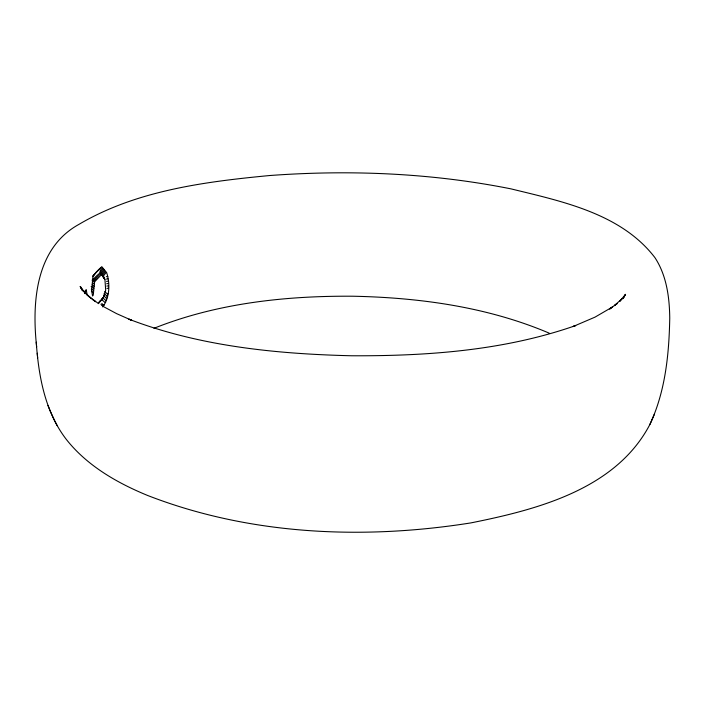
<?xml version="1.0" encoding="UTF-8"?>
<svg xmlns="http://www.w3.org/2000/svg" width="705" height="705" viewBox="0 0 705 705"><rect width="100%" height="100%" fill="white"/><g stroke="black" fill="none" stroke-linecap="round" stroke-linejoin="round"><path stroke-width="1.06" d="M100.11 272.245L104.922 279.312L105.688 290.143L103.344 297.783M102.657 306.931C109.839 297.81 110.2 283.216 106.631 272.553L101.767 266.657L96.312 272.43M84.864 291.94L86.23 289.526L87.253 295.712M97.325 270.949L92.963 276.025L91.606 290.486L92.558 296.029L93.254 295.069L94.629 281.815L101.555 274.553M85.005 293.65L85.499 291.324M102.754 276.025L103.08 274.483L105.283 271.663M103.459 277.039L103.776 275.523L105.97 272.712M100.7 272.95L101.035 271.346L103.274 268.526M101.379 273.981L101.714 272.394L103.935 269.574M102.066 275.003L102.392 273.434L104.604 270.623M100.031 271.918L100.374 270.288L102.533 267.565M95.034 273.505L93.915 275.241M94.602 281.938L92.584 279.621M36.246 342.163C38.59 376.232 45.041 412.002 66.508 439.647C87.244 465.829 117.109 482.916 147.565 495.448C249.773 535.174 363.339 539.995 470.852 522.907C537.087 509.645 615.95 489.296 649.878 424.481C665.397 391.398 669.071 354.166 669.75 318.052C669.486 297.237 666.586 275.417 654.936 257.642C621.149 213.474 562.052 201.374 510.966 188.861C431.671 173.025 350.121 169.614 269.574 175.536C204.362 181.775 136.294 190.553 78.907 224.393C35.268 248.354 31.857 302.912 36.651 346.851M93.166 276.193L94.276 274.412M94.69 274.298L95.783 272.632M95.483 273.364L96.541 271.786M97.158 271.504L98.092 270.138M98.021 270.579L98.903 269.319M98.911 269.654L99.731 268.508M99.828 268.746L100.586 267.706M98.973 302.533L99.907 301.202M99.828 301.564L100.198 300.824M100.709 300.594L101.529 299.475M101.617 299.634L102.102 298.656M649.878 424.481L652.09 419.501M652.231 419.114L654.443 414.135M624.886 295.025L623.158 298.603L625.555 294.293L619.686 301.387L622.268 298.567L614.355 305.591L617.139 303.564L609.631 309.046L612.381 307.036L595.011 317.135L573.006 326.556L575.721 325.543C504.049 350.649 427.115 356.104 351.689 355.769C276.369 353.954 199.691 346.322 128.856 319.162L131.535 320.246L116.589 313.628L103.688 306.728M98.656 303.159L103.529 297.774M98.268 303.661L98.806 303.115M92.91 275.946L93.606 275.25M98.444 302.753L99.132 302.066M101.864 299.123L102.366 298.62M103.106 297.88L102.674 298.356M85.094 291.024L85.746 290.389M84.67 292.848L85.314 292.223M103.943 277.726L104.604 277.25M91.297 289.332L91.782 288.98M106.904 296.162L104.684 293.879L104.164 294.091M106.86 297.995L106.288 298.286L104.049 295.985L103.538 296.215M101.837 299.211L102.807 298.7M101.018 300.066L101.978 299.572M100.225 300.929L101.141 300.453M99.458 301.793L100.313 301.343M98.709 302.665L99.546 302.225M105.653 302.233L105.071 302.507L101.749 299.634M107.592 294.038L108.2 293.729M106.931 296.162L107.53 295.853M106.27 300.101L105.68 300.392L102.595 297.686M153.954 328.31C216.946 303.15 285.64 295.739 353.029 296.223C419.713 297.616 487.393 306.887 549.16 333.13M103.45 295.933L104.049 295.985M104.076 293.809L104.684 293.879M104.71 291.685L107.53 294.038M91.112 286.582L91.624 286.503M92.02 280.158L92.628 280.052M106.957 288.415L108.438 288.195M106.693 283.736L108.182 283.516M106.825 286.08L108.314 285.86M106.429 279.048L107.918 278.827M106.561 281.392L108.05 281.172M106.296 276.695L107.786 276.475M93.483 281.101L92.769 280.176M103.027 304.569L104.102 305.274M102.199 305.485L103.238 306.164M92.857 299.625L95.554 301.705L88.231 296.021L98.013 303.203M104.922 279.312L104.032 278.325M102.71 304.489L101.837 303.406M101.864 305.397L100.921 304.225M96.911 278.052L95.668 276.448M96.18 278.933L94.858 277.232M95.466 279.832L94.082 278.026M94.778 280.731L93.316 278.819M100.93 273.681L100.048 272.588M100.084 274.545L99.132 273.346M99.255 275.408L98.233 274.113M98.453 276.289L97.352 274.888M97.669 277.162L96.497 275.664M93.501 290.557L91.668 288.962M93.236 292.707L91.421 291.165M94.364 284.133L92.478 282.37M94.065 286.274L92.205 284.564M93.783 288.415L91.932 286.759M90.954 298.127L83.287 290.883L85.79 293.774L80.158 286.512L82.459 290.16L80.379 286.53L81.207 288.274M101.353 274.315L101.811 274.888M102.498 275.937L101.485 274.368M103.186 276.986L102.181 275.435M103.591 277.541L103.882 278.087L102.877 276.483M100.797 273.311L101.15 273.989M54.593 420.612L50.17 410.874M54.796 420.964L57.175 425.661M80.855 287.27L82.459 290.892M47.966 405.445L50.011 410.477M37.242 353.223L37.656 357.981"/></g></svg>
